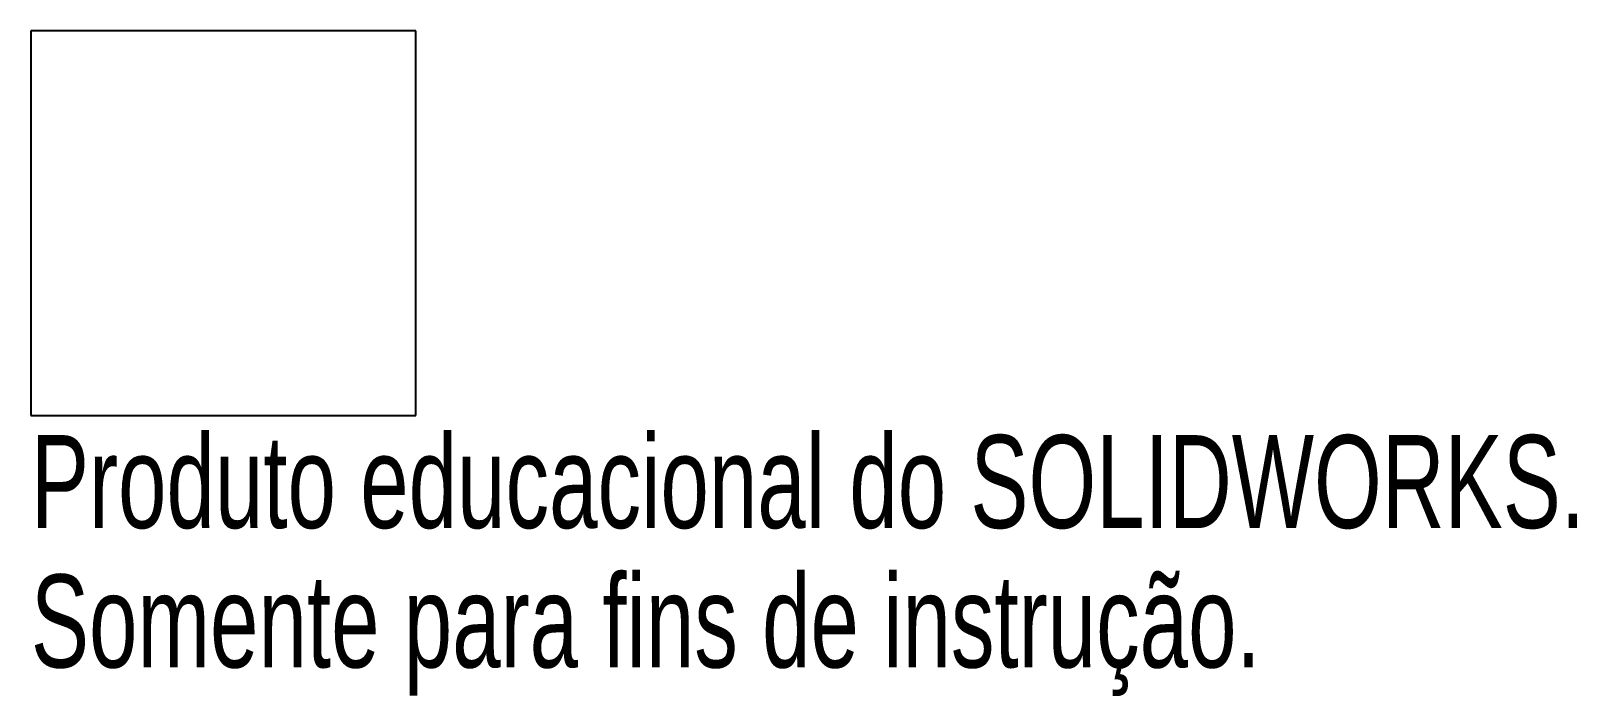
# Model space of a CAD drawing. Header units: millimetres. Extents: x -11.8 to 68.5, y -37.5 to -2.9.
import ezdxf

# ---------------------------------------------------------------- set-up
doc = ezdxf.new("R2010")
doc.units = ezdxf.units.MM
doc.styles.add('SLDTEXTSTYLE0', font='TXT', dxfattribs={"width": 0.7})

msp = doc.modelspace()

# ---------------------------------------------------------------- linework, layer by layer
at = {"color": 7, "linetype": 'Continuous', "lineweight": 25}
for p, q in [((8.188, -2.868), (-11.812, -2.868)), ((-11.812, -2.868), (-11.812, -22.868)), ((8.188, -22.868), (8.188, -2.868)), ((-11.812, -22.868), (8.188, -22.868))]:
    msp.add_line(p, q, dxfattribs=at)

# ---------------------------------------------------------------- texts
at = {"color": 7, "linetype": 'Continuous', "char_height": 4.83362, "attachment_point": 1, "style": 'SLDTEXTSTYLE0'}
for s, insert in [('Produto educacional do SOLIDWORKS.', (-11.812, -23.887)), ('Somente para fins de instrução.', (-11.812, -31.138))]:
    msp.add_mtext(s, dxfattribs=dict(at, insert=insert))

doc.saveas('drawing.dxf')
